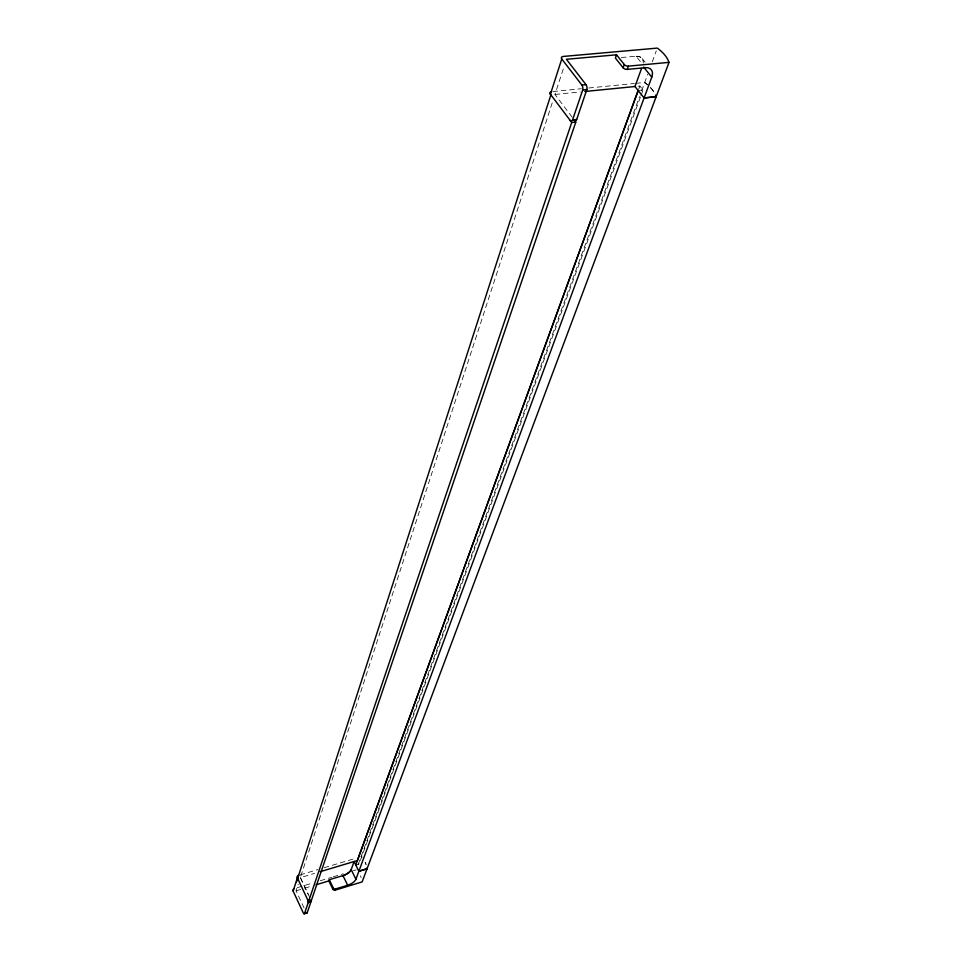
<?xml version="1.0" encoding="UTF-8"?>
<svg xmlns="http://www.w3.org/2000/svg" width="962" height="962" viewBox="0 0 962 962"><rect width="100%" height="100%" fill="white"/><g stroke="black" fill="none" stroke-linecap="round" stroke-linejoin="round"><path stroke-width="0.72" stroke-dasharray="4.81 3.61" d="M304.1 908.044L296.08 890.824L298.22 884.222M300.829 876.19L552.645 101.599M572.186 117.244L554.966 94.456L564.117 66.318M638.84 88.853L639.874 86.027L636.892 86.327M358.141 864.597L639.55 96.585M641.606 90.945L647.727 74.242M652.26 61.857L656.288 50.854M640.439 97.03L359.079 863.9L355.748 864.91M640.957 95.623L643.025 89.983L639.874 86.027M297.234 887.685L313.059 882.9M320.25 880.735L331.758 877.26M333.189 876.827L343.266 873.785M353.331 870.742L356.217 869.876M296.08 890.824L303.21 888.672M304.629 888.239L311.76 886.074M300.048 874.903L317.905 869.576M324.158 867.7L355.375 858.381M309.764 897.606L300.372 877.621L314.634 873.352M638.119 90.476L643.025 89.983M552.765 91.546L581.349 88.732M588.72 87.999L634.379 83.502M635.81 83.357L644.708 82.491L646.5 83.886A34.824 19.012 19.6 0 1 647.342 84.584M554.966 94.456L580.29 91.943M621.296 57.528L636.086 56.229L640.812 62.085M361.039 856.685L362.085 857.803M645.141 62.241L642.231 58.634M300.372 877.621L308.237 894.359M360.413 875.817A21.537 18.41 19.8 0 1 361.195 877.777M365.295 862.661A21.765 18.482 19.8 0 1 366.089 864.634M636.135 56.301A12.759 8.069 -42.2 0 1 643.229 63.143M636.291 56.481A12.759 8.069 -42.2 0 1 643.277 60.907M650.613 87.746A34.824 19.012 19.6 0 1 654.773 93.567M644.708 82.491A35.341 19.3 19.6 0 1 648.737 85.846M650.48 87.602A35.341 19.3 19.6 0 1 654.521 93.049M365.151 862.373A22.09 18.759 19.8 0 1 366.041 864.453"/><path stroke-width="1.44" d="M310.738 899.927A2.285 0.77 74.1 0 1 310.93 901.779L307.143 912.914L304.449 913.744A2.273 0.746 74 0 1 303.258 912.854L293.133 891.089L297.402 877.885A2.333 1.996 17.1 0 1 298.629 875.336M574.001 119.637L575.817 122.042L311.255 900.793L308.537 901.622L571.717 122.475L550.408 94.216L561.772 59.007A3.812 2.056 18.5 0 1 563.251 56.445L657.299 48.1L659.138 49.495A35.402 18.843 19.6 0 1 668.638 61.472L669.023 62.362L362.133 881.913L335.245 890.127A1.888 1.611 19.6 0 1 332.792 889.092L328.872 880.903L329.293 879.701L342.977 875.6A7.648 3.139 -26.9 0 0 351.202 869.612L354.088 861.531L358.874 871.271L367.051 868.794L366.895 868.001M296.488 881.938L297.763 877.981M304.449 913.744L308.201 902.609A2.285 0.77 74.1 0 0 307.66 899.771M570.033 120.262A3.788 1.972 85.7 0 0 572.57 119.925L582.707 89.935A3.848 2.02 86.4 0 0 581.878 85.065L561.772 59.007M574.134 119.817A3.776 1.972 85.7 0 0 576.683 119.48L586.856 89.526A3.848 2.02 86.4 0 0 586.026 84.656L566.402 59.283L616.51 54.798L624.29 64.526A3.102 1.659 19.5 0 0 628.354 66.137L669.023 62.362M616.51 54.798L615.379 58.057L623.135 67.785A3.102 1.659 19.5 0 0 627.2 69.396L645.346 67.689A12.819 8.033 -42 0 1 651.767 77.152L355.916 879.28A7.672 3.114 -26.9 0 1 347.655 885.268L335.678 888.924A1.888 1.611 19.6 0 1 333.213 887.89L329.293 879.701M332.792 889.092L333.225 887.89M623.135 67.785L624.29 64.526M335.245 890.127L335.678 888.924M627.2 69.396L628.366 66.15M355.748 864.91L638.119 90.476M638.323 90.26L357.419 860.533L320.166 871.692M641.534 68.494L634.968 86.52L644.083 97.98L656.156 96.741L655.771 95.839A34.812 18.999 19.6 0 0 655.483 95.082M308.201 902.609L310.93 901.779M316.041 884.787L328.872 880.903M358.838 871.211L367.015 868.758M572.582 119.925L576.683 119.48M571.717 122.475L575.817 122.042M644.023 97.908L656.096 96.693M582.707 89.935L586.856 89.526M584.764 91.498L635.401 86.472M581.878 85.065L586.026 84.668M643.65 67.099L651.767 77.152M351.202 869.612L355.916 879.28M342.977 875.6L347.655 885.268M297.402 877.885L308.537 901.622M307.143 912.914A2.273 0.758 74 0 1 306.169 912.421M351.226 869.672A7.648 3.139 -26.9 0 1 343.001 875.66M293.133 891.089A2.309 1.984 17 0 1 293.843 888.78M550.396 94.216A3.752 2.08 18.5 0 1 550.517 92.087M550.745 92.388A4.798 2.658 18.5 0 0 550.901 94.865L297.655 878.438A2.982 2.549 17.1 0 1 298.545 875.456"/></g></svg>
